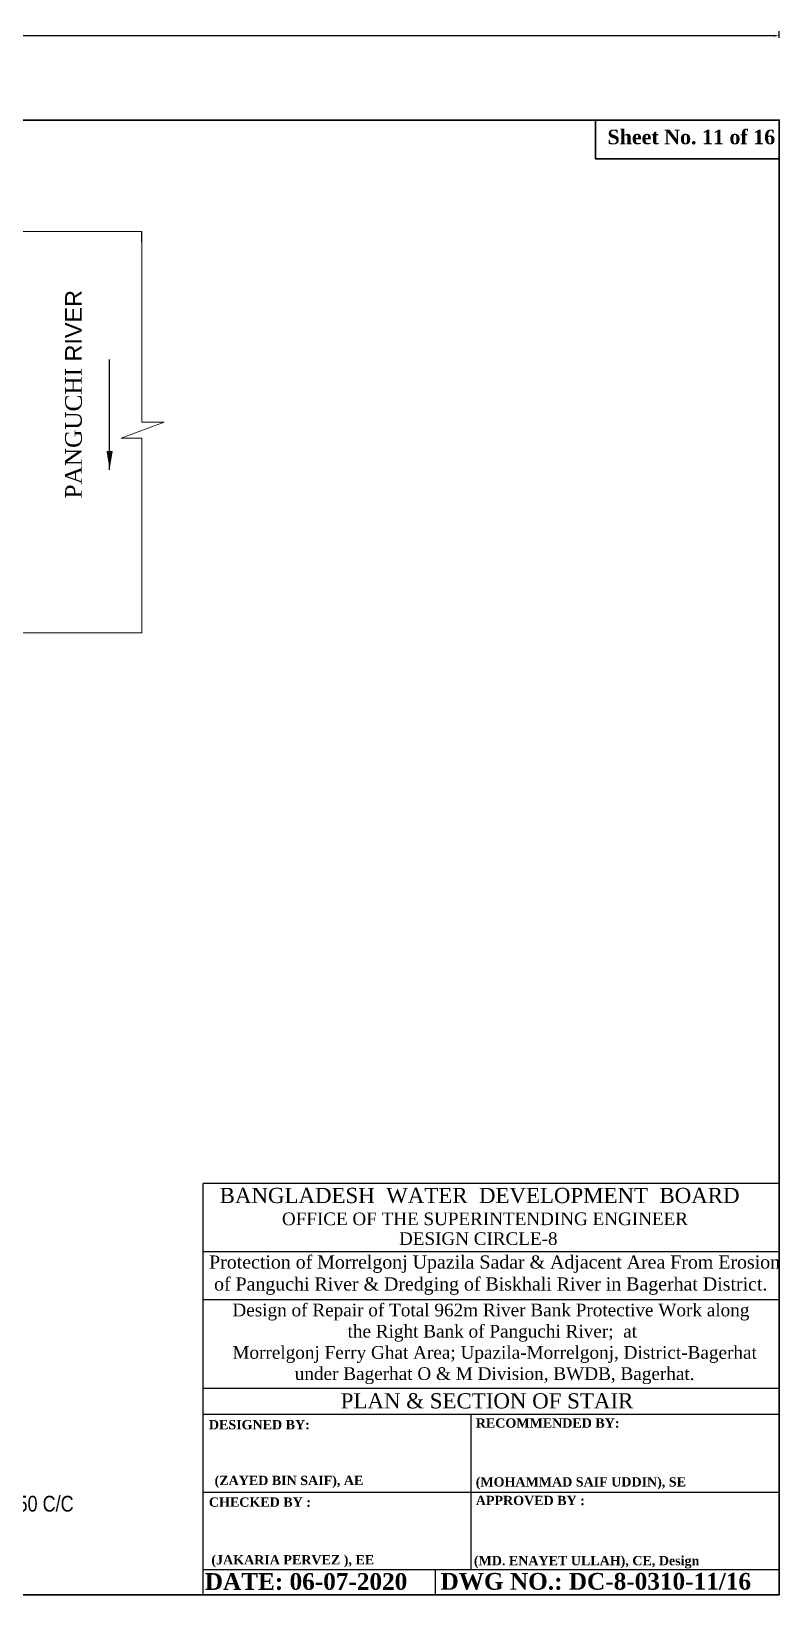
# Model space of a CAD drawing. Header units: metres. Extents: x -2434 to 11656, y -15288 to 8109.
# Drawn here: x 2219.3 to 2279.2, y -13569.9 to -13444.9 of the extents above; entities that cross this region are included whole.
import ezdxf
from ezdxf.enums import TextEntityAlignment as Align

# ---------------------------------------------------------------- set-up
doc = ezdxf.new("R2010")
doc.units = ezdxf.units.M
doc.layers.add('Blocks', color=11, linetype='Continuous', lineweight=9)
doc.layers.add('Layer1', color=7, linetype='Continuous', lineweight=13)
doc.layers.add('LINE', color=7, linetype='Continuous')
doc.styles.add('Arial-50', font='arial.ttf')
doc.styles.add('Kazi_T_H', font='timesbd.ttf')
doc.styles.get("Standard").update_dxf_attribs({"font": 'times.ttf'})
doc.styles.add('TIMES', font='ARIALN.TTF')
doc.dimstyles.get("Standard").update_dxf_attribs({"dimtxt": 0.5, "dimasz": 0.4075, "dimexe": 0.364, "dimexo": 0.219, "dimgap": 0.09, "dimtad": 0, "dimdec": 0, "dimlfac": 1000, "dimzin": 0, "dimdsep": 46, "dimtxsty": 'Standard', "dimcen": 0.09, "dimadec": 0, "dimazin": 0, "dimtfac": 1, "dimtdec": 0, "dimtofl": 0, "dimtmove": 0, "dimatfit": 3, "dimfxl": 1, "dimtolj": 1, "dimtzin": 0, "dimarcsym": 0})

# ---------------------------------------------------------------- blocks, each defined once
blk = doc.blocks.new('*D787')
at = {"color": 0, "lineweight": -2, "ltscale": 0.5}
for p, q in [((2109.81, -13445.44), (2109.81, -13444.93)), ((2110.21, -13445.29), (2193.34, -13445.29)), ((2278.72, -13445.29), (2195.59, -13445.29)), ((2279.13, -13445.44), (2279.13, -13444.93))]:
    blk.add_line(p, q, dxfattribs=at)
at = {"color": 0, "linetype": 'Continuous', "lineweight": -3, "ltscale": 0.5}
for points in [[(2110.21, -13445.22), (2110.21, -13445.36), (2109.81, -13445.29)], [(2278.72, -13445.22), (2278.72, -13445.36), (2279.13, -13445.29)]]:
    blk.add_solid(points, dxfattribs=at)
at = {"layer": 'Defpoints', "color": 0, "linetype": 'Continuous', "lineweight": -3, "ltscale": 0.5}
for p in [(2279.13, -13445.29), (2109.81, -13452.03), (2279.13, -13452.03)]:
    blk.add_point(p, dxfattribs=at)
at = {"color": 0, "linetype": 'Continuous', "lineweight": -3, "ltscale": 0.5, "insert": (2194.47, -13445.29), "char_height": 0.5, "attachment_point": 5}
blk.add_mtext('\\A1;169323', dxfattribs=at)

msp = doc.modelspace()

# ---------------------------------------------------------------- linework, layer by layer
at = {"color": 0, "linetype": 'Continuous', "lineweight": -3, "ltscale": 0.5}
for p, q in [((2228.113962, -13461.7701), (2228.113962, -13460.944945)), ((2232.997259, -13569.933674), (2279.12968, -13569.933674))]:
    msp.add_line(p, q, dxfattribs=at)
at = {"color": 7, "lineweight": 30, "ltscale": 0.18}
msp.add_lwpolyline([(2279.12968, -13452.028515), (2264.414802, -13452.028515), (2264.414802, -13455.115366), (2279.12968, -13455.115366)], close=True, dxfattribs=at)
at = {"layer": 'Blocks', "color": 0, "lineweight": 13, "ltscale": 0.05}
for p, q in [((2174.112521, -13460.944945), (2228.113962, -13460.944945)), ((2228.113962, -13476.171151), (2228.113962, -13461.7701)), ((2228.113962, -13476.171151), (2228.113962, -13470.036869)), ((2229.904757, -13476.171151), (2226.469022, -13477.462295)), ((2228.113962, -13476.171151), (2229.904757, -13476.171151)), ((2226.469022, -13477.462295), (2228.113962, -13477.462295)), ((2228.113962, -13478.434294), (2228.113962, -13477.462295)), ((2228.113962, -13493.021354), (2228.113962, -13477.462295)), ((2228.113962, -13481.258572), (2228.113962, -13481.224352)), ((2228.113962, -13493.021354), (2228.113962, -13481.876738)), ((2228.113962, -13493.021354), (2228.113962, -13481.876738)), ((2211.83311, -13493.021354), (2228.113962, -13493.021354))]:
    msp.add_line(p, q, dxfattribs=at)
at = {"layer": 'Layer1', "color": 7, "lineweight": 30}
msp.add_lwpolyline([(2243.097266, -13569.933674), (2109.806269, -13569.933674), (2109.806269, -13452.028515), (2279.12968, -13452.028515), (2279.12968, -13544.821767), (2279.12968, -13566.089604), (2279.12968, -13569.933674)], close=True, dxfattribs=at)
at = {"layer": 'LINE', "color": 0, "linetype": 'ByBlock', "lineweight": -3, "ltscale": 0.5}
for p, q in [((2232.997259, -13537.066453), (2232.997259, -13569.933674)), ((2279.168007, -13537.066453), (2233.035586, -13537.066453)), ((2279.168007, -13542.521137), (2233.035586, -13542.521137)), ((2279.12968, -13546.355251), (2232.997259, -13546.355251)), ((2279.12968, -13553.447053), (2232.997259, -13553.447053)), ((2279.12968, -13555.535228), (2232.997259, -13555.535228)), ((2254.472563, -13567.916436), (2254.472563, -13555.535228)), ((2232.997259, -13561.725832), (2279.12968, -13561.725832)), ((2232.997259, -13567.916436), (2279.12968, -13567.916436)), ((2251.610335, -13569.933674), (2251.610335, -13567.916436))]:
    msp.add_line(p, q, dxfattribs=at)

# ---------------------------------------------------------------- texts
at = {"color": 7, "lineweight": 30, "ltscale": 0.18, "insert": (2265.38566, -13452.796919), "char_height": 1.16319853, "width": 41.78171301, "attachment_point": 1}
msp.add_mtext('{\\fTimes New Roman|b1|i0|c0|p18;Sheet No. 11 of 16}', dxfattribs=at)
at = {"layer": 'Layer1', "color": 7, "lineweight": 30, "insert": (2212.450202, -13562.025227), "char_height": 1.26, "width": 34.36775309, "attachment_point": 1, "style": 'TIMES'}
msp.add_mtext('D12 @ 150 C/C', dxfattribs=at)
at = {"layer": 'LINE', "color": 0, "linetype": 'ByBlock', "lineweight": -3, "ltscale": 0.5}
for s, height, p in [('BANGLADESH  WATER  DEVELOPMENT  BOARD', 1.21237071, (2255.14968, -13538.616328)), ('OFFICE OF THE SUPERINTENDING ENGINEER', 1.01119536, (2255.575904, -13540.384623)), ('DESIGN CIRCLE-8', 1.01119536, (2255.043575, -13541.966178)), ('PLAN & SECTION OF STAIR ', 1.21343443, (2255.971711, -13555.038212))]:
    msp.add_text(s, height=height, dxfattribs=at).set_placement(p, align=Align.CENTER)
at = {"layer": 'LINE', "color": 0, "linetype": 'ByBlock', "lineweight": -3, "ltscale": 0.5, "style": 'Kazi_T_H'}
for s, height, p in [('DESIGNED BY:', 0.74287248, (2233.484209, -13556.707976)), ('RECOMMENDED BY:', 0.74287248, (2254.843999, -13556.57525)), ('(ZAYED BIN SAIF), AE', 0.74287248, (2233.938161, -13561.165779)), ('(MOHAMMAD SAIF UDDIN), SE ', 0.74287248, (2254.83734, -13561.283634)), ('CHECKED BY :', 0.74287248, (2233.484209, -13562.89858)), ('APPROVED BY :', 0.74287248, (2254.843999, -13562.765854)), ('(JAKARIA PERVEZ ), EE', 0.74287248, (2233.680339, -13567.511432)), ('(MD. ENAYET ULLAH), CE, Design ', 0.74287248, (2254.688597, -13567.579186)), ('DATE: 06-07-2020', 1.33717047, (2233.150705, -13569.544052)), ('DWG NO.: DC-8-0310-11/16', 1.33717047, (2252.024011, -13569.530556))]:
    msp.add_text(s, height=height, dxfattribs=at).set_placement(p)
at = {"layer": 'LINE', "color": 0, "linetype": 'ByBlock', "lineweight": -3, "ltscale": 0.5, "insert": (2222.652809, -13473.950116), "char_height": 1.3374938, "attachment_point": 5, "rotation": 90, "style": 'Arial-50'}
msp.add_mtext('{\\fTimes New Roman|b0|i0|c0|p18;PANGUCHI} RIVER', dxfattribs=at)
at = {"layer": 'LINE', "color": 0, "linetype": 'ByBlock', "lineweight": -3, "ltscale": 0.5, "attachment_point": 1}
for s, insert, char_height, width in [('{\\fTimes New Roman|b1|i0|c0|p18; }Protection of Morrelgonj Upazila Sadar & Adjacent Area From Erosion   \\P  of Panguchi River & Dredging of Biskhali River in Bagerhat District.', (2233.10234, -13542.805292), 1.052602897, 45.99891336), ('      Design of Repair of Total 962m River Bank Protective Work along   \\P                              the Right Bank of Panguchi River;  at \\P      Morrelgonj Ferry Ghat Area; Upazila-Morrelgonj, District-Bagerhat  \\P                   under Bagerhat O & M Division, BWDB, Bagerhat.', (2233.058614, -13546.659576), 1.01706557, 44.44592661)]:
    msp.add_mtext(s, dxfattribs=dict(at, insert=insert, char_height=char_height, width=width))

# ---------------------------------------------------------------- dimensions: what is measured, and where the dimension line sits
at = {"color": 0, "linetype": 'Continuous', "lineweight": -3, "ltscale": 0.5}
dim = msp.add_linear_dim(base=(2279.12968, -13445.29161), p1=(2109.806269, -13452.028515), p2=(2279.12968, -13452.028515), dimstyle='Standard', override={"dimfxl": 0.15, "dimfxlon": 1}, dxfattribs=at)
dim.commit()
dim.dimension.update_dxf_attribs({"geometry": '*D787', "text_midpoint": (2194.467974, -13445.29161)})

# ---------------------------------------------------------------- leaders
at = {"layer": 'Blocks', "color": 0, "lineweight": 13, "ltscale": 0.05}
msp.add_leader([(2225.537096, -13479.995543), (2225.537096, -13471.171157)], dimstyle='Standard', override={"dimasz": 1.5, "dimgap": 0.09, "dimtad": 0, "dimdec": 2, "dimlfac": 1, "dimpost": ' m', "dimtdec": 2, "dimfxl": 0.12, "dimfxlon": 1}, dxfattribs=at)

doc.saveas('drawing.dxf')
